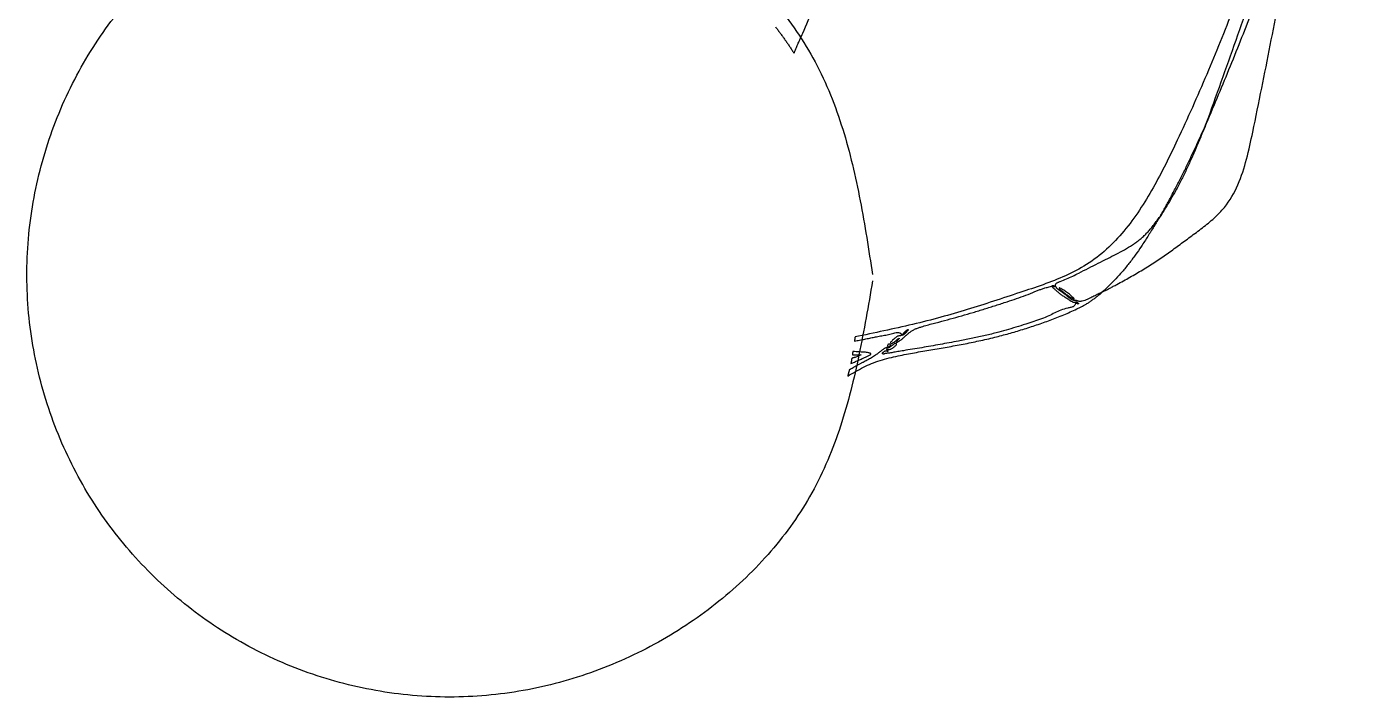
# Model space of a CAD drawing. Extents: x 2 to 169, y 20 to 147.
# Drawn here: x 63.4 to 168.4, y 20.5 to 73.3 of the extents above; entities that cross this region are included whole.
import ezdxf

# ---------------------------------------------------------------- set-up
doc = ezdxf.new("R2010")
doc.units = 0
doc.layers.add('Layer_1', color=7, linetype='CONTINUOUS')

msp = doc.modelspace()

# ---------------------------------------------------------------- linework, layer by layer
at = {"layer": 'Layer_1', "color": 7}
for p, q in [((144.590917, 52.722225), (144.590951, 52.722217)), ((149.135349, 53.001908), (149.135349, 53.001625)), ((132.701038, 49.454783), (132.701038, 49.454783)), ((128.317848, 47.457006), (129.024033, 47.464513)), ((128.357356, 47.718513), (128.357356, 47.718772)), ((131.221647, 48.29257), (131.221627, 48.29257))]:
    msp.add_line(p, q, dxfattribs=at)
for points, knots in [([(123.731325, 71.203477), (123.755297, 71.262556), (123.803243, 71.380715), (123.87557, 71.557786), (123.948463, 71.733912), (124.022322, 71.908921), (124.097216, 72.08277), (124.173625, 72.256313), (124.251646, 72.429494), (124.330598, 72.602612), (124.987222, 74.039931), (126.114323, 76.791765), (127.589175, 80.893622), (129.143351, 85.377625), (130.940364, 90.191805), (133.212086, 95.287627), (135.832763, 99.919817), (138.760019, 104.003808), (142.054897, 107.284999), (145.024148, 108.900246), (146.977591, 109.421005), (147.754057, 109.584891), (148.564469, 109.724066), (149.40451, 109.847529), (150.273089, 109.954619), (151.263909, 110.055801), (152.378117, 110.144453), (153.615515, 110.220345), (154.622716, 110.271909), (155.398739, 110.310464), (155.94318, 110.339458), (156.448261, 110.370433), (156.913992, 110.404248), (157.341147, 110.434099), (157.699259, 110.453671), (157.987911, 110.463406), (158.206269, 110.476996), (158.456109, 110.51062), (158.732394, 110.588057), (159.023274, 110.724498), (159.284806, 110.908017), (159.506629, 111.133654), (159.680668, 111.392957), (159.79579, 111.677187), (159.842844, 111.974405), (159.833507, 112.269476), (159.756564, 112.660096), (159.541868, 113.122045), (159.167714, 113.608676), (158.684139, 114.121156), (158.139857, 114.691957), (157.52947, 115.307466), (156.885179, 115.914585), (156.191429, 116.505939), (155.443325, 117.085703), (154.83836, 117.516987), (154.396721, 117.8177), (154.137043, 117.995227), (153.910774, 118.15482), (153.715025, 118.301603), (153.530586, 118.439386), (153.369854, 118.553226), (153.234893, 118.644654), (153.165242, 118.697951), (153.088134, 118.773665), (153.218199, 118.85158), (153.366612, 118.843546), (153.64611, 118.860286), (153.96762, 118.858344), (154.322187, 118.852221), (154.651548, 118.832163), (154.995108, 118.804813), (155.363497, 118.766067), (155.871694, 118.69608), (156.500422, 118.566068), (157.232619, 118.341232), (157.929502, 118.055263), (158.595105, 117.714977), (159.225863, 117.322006), (159.82886, 116.866436), (160.391853, 116.345444), (160.917709, 115.771682), (161.50148, 115.049606), (162.132705, 114.174453), (162.793292, 113.138162), (163.402448, 112.075531), (163.970505, 110.994761), (164.492751, 109.895712), (164.96922, 108.766352), (165.392973, 107.606318), (165.770752, 106.420587), (166.054217, 105.413461), (166.267393, 104.592974), (166.417276, 103.961311), (166.54089, 103.364776), (166.638116, 102.803882), (166.712246, 102.279785), (166.772386, 101.722695), (166.813488, 101.132733), (166.838482, 100.51076), (166.852187, 99.900443), (166.862113, 99.302157), (166.863657, 98.715947), (166.852825, 98.158125), (166.827531, 97.629056), (166.789821, 97.129102), (166.735859, 96.614547), (166.663079, 96.08612), (166.575107, 95.543598), (166.482953, 95.02113), (166.392326, 94.517926), (166.292485, 94.036251), (166.177941, 93.594337), (166.046378, 93.194404), (165.904756, 92.835851), (165.727169, 92.455798), (165.505791, 92.059853), (165.247905, 91.645971), (164.332151, 90.219699), (162.995595, 87.623942), (161.507834, 83.779683), (160.033285, 79.428242), (158.299255, 74.66785), (156.215569, 69.488901), (154.119587, 64.796018), (152.073865, 60.602756), (149.850452, 57.1494), (147.390485, 54.838393), (145.093098, 53.648929), (143.320123, 52.962338), (141.416591, 52.335591), (139.433512, 51.67702), (137.368844, 51.015882), (135.24823, 50.393683), (133.05629, 49.842674), (130.798506, 49.338708), (129.287077, 49.022326), (128.530686, 48.863994)], [0, 0, 0, 0, 0.191273, 0.382546, 0.573819, 0.763113, 0.952407, 1.141699, 1.331966, 1.522236, 1.712513, 6.072573, 10.436636, 14.788724, 20.309932, 25.848254, 31.50859, 36.247569, 40.885141, 45.362857, 46.152699, 46.946921, 47.742733, 48.619197, 49.493891, 50.367981, 51.606925, 52.846772, 54.087043, 54.632471, 55.177712, 55.722674, 56.150524, 56.578574, 57.007269, 57.226348, 57.445025, 57.663381, 57.981548, 58.301574, 58.622849, 58.934839, 59.245597, 59.554015, 59.846978, 60.141724, 60.435349, 61.036416, 61.648134, 62.270586, 63.149773, 64.014374, 64.870798, 65.804806, 66.747909, 67.709332, 68.033156, 68.350784, 68.653074, 68.863548, 69.085186, 69.34212, 69.460042, 69.563228, 69.629994, 69.716344, 69.895929, 70.115277, 70.536643, 70.869089, 71.176778, 71.526863, 71.902846, 72.287911, 73.065548, 73.825892, 74.582457, 75.322477, 76.066022, 76.809159, 77.586239, 78.363748, 79.142056, 80.370728, 81.598698, 82.827204, 84.044271, 85.260759, 86.476573, 87.720156, 88.964418, 90.209081, 90.858449, 91.507514, 92.156486, 92.685733, 93.215026, 93.744161, 94.366373, 94.988797, 95.611429, 96.197754, 96.783884, 97.369976, 97.871328, 98.372708, 98.873903, 99.423208, 99.97271, 100.522638, 101.014803, 101.506571, 101.998082, 102.383424, 102.768903, 103.153947, 103.641026, 104.128705, 104.616787, 108.725838, 112.852825, 116.976293, 122.50887, 128.049787, 133.719294, 137.926464, 142.037566, 145.991508, 147.861491, 149.768294, 151.691194, 153.8731, 156.03717, 158.194721, 160.501868, 162.816067, 165.13441, 165.13441, 165.13441, 165.13441]), ([(156.162412, 65.668868), (156.557298, 66.763758), (157.346805, 68.952802), (158.515328, 72.240024), (159.630563, 75.471334), (160.680705, 78.652502), (161.692755, 81.78053), (162.597164, 84.563937), (163.405667, 86.994693), (164.20612, 89.032503), (164.941497, 90.45277), (165.48208, 91.298152), (165.706974, 91.648939), (165.903208, 91.973751), (166.066096, 92.274472), (166.198509, 92.548582), (166.316342, 92.829944), (166.417072, 93.118556), (166.50456, 93.412132), (166.606884, 93.799612), (166.7214, 94.281458), (166.839852, 94.860153), (166.94187, 95.446687), (167.028185, 96.039376), (167.10105, 96.6326), (167.160372, 97.200127), (167.209696, 97.746081), (167.237096, 98.288205), (167.230669, 98.819403), (167.200421, 99.320095), (167.225231, 99.772892), (167.430335, 100.084201), (167.665886, 100.192604), (167.835331, 100.231668), (168.09131, 100.24978), (168.38817, 99.892208), (168.276323, 99.294223), (168.196217, 98.85551), (168.151175, 98.608835)], [0, 0, 0, 0, 3.491769, 6.981194, 10.466149, 13.74653, 17.031082, 20.329096, 22.526792, 24.715219, 26.892229, 27.308644, 27.725421, 28.142314, 28.446746, 28.751097, 29.055202, 29.361327, 29.667676, 29.973991, 30.563521, 31.153219, 31.745797, 32.349293, 32.949852, 33.538711, 34.061128, 34.594163, 35.166749, 35.652359, 36.103216, 36.506911, 36.686341, 36.868044, 37.031721, 37.427372, 38.019074, 38.779125, 38.779125, 38.779125, 38.779125]), ([(129.904171, 53.2729), (129.572585, 51.333424), (128.914666, 47.485203), (127.530706, 41.833093), (125.338103, 36.519884), (122.030321, 31.858717), (117.910267, 27.912054), (113.106287, 24.672964), (107.783846, 22.264799), (102.09939, 20.79293), (96.255653, 20.331415), (90.419786, 20.925721), (84.767783, 22.51899), (79.523133, 25.040077), (74.855609, 28.410157), (70.867197, 32.475469), (67.587468, 37.203329), (65.164667, 42.489965), (63.677209, 48.171123), (63.194154, 54.026751), (63.765451, 59.874428), (65.338405, 65.532509), (67.84065, 70.782009), (71.1913, 75.459875), (75.240563, 79.464581), (79.958375, 82.763896), (85.240444, 85.205616), (90.91583, 86.713474), (96.759994, 87.219717), (102.596105, 86.670123), (108.257721, 85.112713), (113.543243, 82.624565), (118.297832, 79.313402), (122.357907, 75.305062), (125.595022, 70.594544), (127.707261, 65.248878), (129.005834, 59.576541), (129.605652, 55.718837), (129.907956, 53.774581)], [0, 0, 0, 0, 5.902316, 11.711111, 17.428664, 23.02941, 28.725246, 34.45853, 40.330222, 46.165726, 51.987584, 57.822881, 63.671415, 69.518699, 75.188317, 80.856886, 86.5238, 92.365477, 98.211311, 104.055401, 109.899491, 115.745324, 121.586999, 127.253913, 132.922484, 138.592104, 144.439388, 150.287921, 156.123218, 161.945074, 167.780577, 173.652267, 179.385552, 185.081388, 190.682132, 196.399685, 202.20848, 208.110798, 208.110798, 208.110798, 208.110798]), ([(149.135349, 53.001481), (149.476178, 53.190357), (150.157141, 53.567723), (151.167911, 54.149409), (152.146527, 54.755786), (153.083674, 55.401345), (153.994337, 56.068263), (154.919326, 56.759462), (155.868066, 57.454884), (156.789977, 58.203672), (157.828535, 59.261523), (158.727428, 60.841961), (159.369868, 62.87941), (159.914284, 65.438998), (160.528333, 68.430611), (161.202662, 71.83515), (161.842746, 75.15398), (162.462926, 78.415365), (163.068367, 81.628294), (163.4712, 83.77574), (163.672907, 84.851013)], [0, 0, 0, 0, 1.168986, 2.335585, 3.498332, 4.621592, 5.748513, 6.884466, 8.085775, 9.277193, 10.44506, 12.513656, 14.652243, 16.836461, 20.361847, 23.815037, 27.248151, 30.50187, 33.774496, 37.056579, 37.056579, 37.056579, 37.056579]), ([(163.672907, 84.851013), (163.42577, 84.208968), (162.931494, 82.924872), (162.193038, 80.997566), (161.425333, 78.97532), (160.632928, 76.856495), (159.802708, 74.646129), (158.944861, 72.417371), (158.043385, 70.176688), (157.108658, 67.920251), (156.477799, 66.419096), (156.162355, 65.668484)], [0, 0, 0, 0, 2.063899, 4.12782, 6.1918, 8.55307, 10.914262, 13.275219, 15.717329, 18.159703, 20.602306, 20.602306, 20.602306, 20.602306]), ([(122.263953, 73.298813), (122.320682, 73.2229), (122.434139, 73.071074), (122.603542, 72.842755), (122.771375, 72.613285), (122.936838, 72.382102), (123.099915, 72.149234), (123.260593, 71.914699), (123.418856, 71.678526), (123.575497, 71.44127), (123.679382, 71.282742), (123.731325, 71.203477)], [0, 0, 0, 0, 0.284306, 0.568605, 0.852899, 1.137183, 1.421474, 1.70576, 1.990055, 2.274353, 2.558658, 2.558658, 2.558658, 2.558658]), ([(156.162355, 65.668484), (156.033476, 65.355598), (155.775702, 64.729791), (155.383212, 63.793342), (154.992074, 62.891433), (154.598594, 62.026048), (154.197617, 61.200359), (153.787825, 60.424983), (153.367813, 59.701994), (152.951225, 59.024176), (152.667864, 58.575664), (152.526148, 58.351351)], [0, 0, 0, 0, 1.015168, 2.030451, 3.046083, 3.964272, 4.882168, 5.799418, 6.594545, 7.390124, 8.186112, 8.186112, 8.186112, 8.186112]), ([(152.526204, 58.351732), (152.667107, 58.604205), (152.948898, 59.109126), (153.367152, 59.868925), (153.783599, 60.646749), (154.192883, 61.445297), (154.596069, 62.26374), (154.992965, 63.097461), (155.385143, 63.9455), (155.775411, 64.806455), (156.033411, 65.381397), (156.162412, 65.668868)], [0, 0, 0, 0, 0.867389, 1.734692, 2.60191, 3.51416, 4.426521, 5.338909, 6.284208, 7.229469, 8.174735, 8.174735, 8.174735, 8.174735]), ([(147.996408, 52.405307), (147.884764, 52.349617), (147.66163, 52.238314), (147.326764, 52.072632), (147.040148, 51.933142), (146.801624, 51.819326), (146.606459, 51.738342), (146.439365, 51.687483), (146.305229, 51.660672), (146.207948, 51.653277), (146.129475, 51.663262), (146.072809, 51.682817), (146.033522, 51.698895), (145.995698, 51.713884), (145.958846, 51.725616), (145.923181, 51.733007), (145.890994, 51.734745), (145.86326, 51.731627), (145.839861, 51.72775), (145.773211, 51.717392), (145.65498, 51.740439), (145.515569, 51.831055), (145.355278, 51.967976), (145.164893, 52.127722), (144.939462, 52.304056), (144.729939, 52.452364), (144.538231, 52.577899), (144.387436, 52.706617), (144.316962, 52.839528), (144.303617, 52.932433), (144.304259, 52.9778), (144.315791, 53.024641), (144.344962, 53.067735), (144.387198, 53.104133), (144.44398, 53.139963), (144.513095, 53.17438), (144.593494, 53.206026), (144.814182, 53.283348), (145.170653, 53.426885), (145.655903, 53.652402), (146.230799, 53.939323), (146.897258, 54.276808), (147.655123, 54.663517), (148.380864, 55.032822), (149.076807, 55.382678), (149.733184, 55.732163), (150.244931, 56.039604), (150.616637, 56.292352), (150.859545, 56.472582), (151.104457, 56.674119), (151.346912, 56.900983), (151.586127, 57.152166), (151.82323, 57.426016), (152.058659, 57.721036), (152.294705, 58.034759), (152.449052, 58.246087), (152.52623, 58.351757)], [0, 0, 0, 0, 0.374286, 0.748062, 1.120824, 1.330571, 1.54086, 1.754183, 1.853283, 1.950755, 2.045814, 2.087809, 2.130303, 2.173182, 2.20983, 2.246186, 2.282199, 2.305944, 2.329766, 2.35338, 2.508148, 2.674309, 2.848422, 3.140689, 3.41977, 3.706836, 3.910326, 4.107586, 4.29679, 4.342821, 4.388301, 4.432197, 4.48553, 4.541276, 4.598503, 4.686598, 4.772468, 4.857556, 5.388132, 5.924291, 6.462527, 7.31561, 8.165417, 9.014992, 9.758518, 10.502184, 11.245472, 11.547985, 11.850392, 12.152566, 12.499008, 12.845804, 13.192708, 13.585375, 13.97789, 14.370448, 14.370448, 14.370448, 14.370448]), ([(152.526148, 58.351351), (152.366872, 58.088154), (152.0483, 57.561725), (151.56239, 56.776749), (151.076166, 56.025549), (150.584749, 55.312152), (150.084211, 54.641042), (149.572301, 54.019588), (149.048336, 53.451112), (148.527032, 52.923598), (148.173302, 52.577854), (147.996351, 52.404898)], [0, 0, 0, 0, 0.922915, 1.845948, 2.769501, 3.607116, 4.444307, 5.280423, 6.021241, 6.762828, 7.505137, 7.505137, 7.505137, 7.505137]), ([(128.481207, 48.537776), (128.549249, 48.551062), (128.685327, 48.577632), (128.889428, 48.617475), (129.091487, 48.656905), (129.291532, 48.695907), (129.489512, 48.735071), (129.681838, 48.774236), (129.868357, 48.813785), (130.049262, 48.851734), (130.308843, 48.902919), (130.649281, 48.957111), (131.070677, 49.027767), (131.410319, 49.109188), (131.664546, 49.193408), (131.847776, 49.23095), (131.994078, 49.211424), (132.087115, 49.170068), (132.134898, 49.137024), (132.162863, 49.09704), (132.169839, 49.059487), (132.168023, 49.02876), (132.160637, 49.001232), (132.150559, 48.978052), (132.139062, 48.960619), (132.123103, 48.948039), (132.103069, 48.945716), (132.082791, 48.948753), (132.038232, 48.957747), (131.967076, 48.952999), (131.881361, 48.91766), (131.794345, 48.864316), (131.700273, 48.800164), (131.595269, 48.71264), (131.492079, 48.618578), (131.402533, 48.52116), (131.324396, 48.45336), (131.329803, 48.370264), (131.364831, 48.359974), (131.385907, 48.356011), (131.420528, 48.354912), (131.466142, 48.367104), (131.514896, 48.399326), (131.567409, 48.443433), (131.630266, 48.490499), (131.700131, 48.540677), (131.762538, 48.588227), (131.816145, 48.637365), (131.872011, 48.685619), (131.921924, 48.719462), (131.964086, 48.743596), (131.981656, 48.751985), (132.006161, 48.762768), (131.995989, 48.731671), (131.97317, 48.712067), (131.921341, 48.64734), (131.854423, 48.562777), (131.792718, 48.500037), (131.762126, 48.405692), (131.848438, 48.443693), (131.909388, 48.478191), (132.048069, 48.564919), (132.205028, 48.677414), (132.377921, 48.828255), (132.530154, 48.974268), (132.689486, 49.116043), (132.86119, 49.252857), (133.055828, 49.384179), (133.274811, 49.495464), (133.512575, 49.5879), (133.823621, 49.687995), (134.207214, 49.799348), (134.663576, 49.920654), (135.269743, 50.076531), (136.022649, 50.277906), (136.92078, 50.529957), (137.817093, 50.792828), (138.711648, 51.066009), (139.604127, 51.348686), (140.44299, 51.623278), (141.229228, 51.887778), (141.962352, 52.14821), (142.534052, 52.36825), (142.946599, 52.538293), (143.205311, 52.639326), (143.437026, 52.716585), (143.641823, 52.769189), (143.817454, 52.815003), (143.9589, 52.861234), (144.063494, 52.90496), (144.144367, 52.918854), (144.205466, 52.892245), (144.238525, 52.861995), (144.25389, 52.845958), (144.255489, 52.826956), (144.244858, 52.820511), (144.235495, 52.817272), (144.218456, 52.813959), (144.1942, 52.814953), (144.165439, 52.828684), (144.135964, 52.84932), (144.102507, 52.869882), (144.072573, 52.8891), (144.041838, 52.885553), (144.03698, 52.868297), (144.035852, 52.855147), (144.037376, 52.828567), (144.050398, 52.791256), (144.084172, 52.753185), (144.172261, 52.681067), (144.304442, 52.564933), (144.479376, 52.407559), (144.67019, 52.248528), (144.890832, 52.1002), (145.139047, 51.949568), (145.353617, 51.81161), (145.526497, 51.686484), (145.669058, 51.606539), (145.787983, 51.593888), (145.853538, 51.612122), (145.879417, 51.619012), (145.907346, 51.623139), (145.936863, 51.620521), (145.966191, 51.612116), (145.993848, 51.599512), (146.019449, 51.582959), (146.044436, 51.562798), (146.069311, 51.542275), (146.093362, 51.522961), (146.11298, 51.504676), (146.117025, 51.483336), (146.109751, 51.472231), (146.103612, 51.466029), (146.09154, 51.457755), (146.068339, 51.457524), (146.04342, 51.472031), (146.01859, 51.488964), (145.991608, 51.50253), (145.962724, 51.510715), (145.936017, 51.514162), (145.912014, 51.515693), (145.892297, 51.514105), (145.875768, 51.506557), (145.86759, 51.492535), (145.863527, 51.477775), (145.847782, 51.395828), (145.745232, 51.254562), (145.510381, 51.181763), (145.161003, 51.118513), (144.726119, 50.986321), (144.243664, 50.759445), (143.750675, 50.50618), (143.197334, 50.278994), (142.585895, 50.067464), (141.911657, 49.855308), (141.187635, 49.628924), (140.414009, 49.396817), (139.571533, 49.16347), (138.653479, 48.942993), (137.660138, 48.733088), (136.514742, 48.511077), (135.22058, 48.270509), (133.778387, 48.017413), (132.743639, 47.847625), (132.117431, 47.749374), (131.899499, 47.714111), (131.694664, 47.678579), (131.503577, 47.642291), (131.326695, 47.610614), (131.176571, 47.589235), (131.052816, 47.577939), (130.953794, 47.564892), (130.870771, 47.544144), (130.806096, 47.520421), (130.757034, 47.508419), (130.717746, 47.517098), (130.696257, 47.533781), (130.685231, 47.546218), (130.673904, 47.566682), (130.68234, 47.60132), (130.713131, 47.631473), (130.74778, 47.66059), (130.780264, 47.689846), (130.810526, 47.716428), (130.842253, 47.738187), (130.877071, 47.753751), (130.913341, 47.764766), (130.9487, 47.771544), (130.982561, 47.77476), (131.016295, 47.771201), (131.047203, 47.759048), (131.074078, 47.743946), (131.094818, 47.731135), (131.115406, 47.733135), (131.120653, 47.744457), (131.122856, 47.753319), (131.124251, 47.769423), (131.118073, 47.792522), (131.096446, 47.815067), (131.069267, 47.834662), (131.041335, 47.855038), (131.016372, 47.877207), (131.011467, 47.902685), (131.018223, 47.916417), (131.023639, 47.923515), (131.034702, 47.933788), (131.060543, 47.934892), (131.087896, 47.916976), (131.132785, 47.886467), (131.207435, 47.866821), (131.297525, 47.88902), (131.383078, 47.929949), (131.472244, 47.976209), (131.565579, 48.037763), (131.652208, 48.110276), (131.727178, 48.187533), (131.787852, 48.256798), (131.782606, 48.328391), (131.754205, 48.349037), (131.738114, 48.357259), (131.713614, 48.364274), (131.67968, 48.359548), (131.643893, 48.338539), (131.604903, 48.307999), (131.560268, 48.273805), (131.510803, 48.236749), (131.46106, 48.199601), (131.410255, 48.161097), (131.357048, 48.121581), (131.305865, 48.085586), (131.257146, 48.053876), (131.21007, 48.030191), (131.165951, 48.018955), (131.12802, 48.019544), (131.096835, 48.02273), (131.062545, 48.025954), (131.025224, 48.02506), (130.985676, 48.019224), (130.934491, 48.005743), (130.873629, 47.979081), (130.806007, 47.936999), (130.734683, 47.884449), (130.657828, 47.82505), (130.575356, 47.759345), (130.482456, 47.684954), (130.377704, 47.603097), (130.260217, 47.514815), (130.12935, 47.421337), (129.983947, 47.324725), (129.823804, 47.225741), (129.660582, 47.131029), (129.494821, 47.039861), (129.327167, 46.951191), (129.185072, 46.877788), (129.069252, 46.818296), (128.98001, 46.772137), (128.879121, 46.71903), (128.767085, 46.658031), (128.643942, 46.589118), (128.512473, 46.514348), (128.372396, 46.434245), (128.223688, 46.34886), (128.124603, 46.291853), (128.075061, 46.26335)], [0, 0, 0, 0, 0.207983, 0.415943, 0.623859, 0.825596, 1.027376, 1.229308, 1.41441, 1.59937, 1.783839, 2.20808, 2.633363, 3.065759, 3.253558, 3.437211, 3.622646, 3.683501, 3.741701, 3.795316, 3.824302, 3.854755, 3.886956, 3.909303, 3.930344, 3.949235, 3.967989, 3.98881, 4.010793, 4.104287, 4.196622, 4.286601, 4.41026, 4.537804, 4.696555, 4.827876, 4.937227, 4.998863, 5.018441, 5.040858, 5.064047, 5.121535, 5.178884, 5.238069, 5.327391, 5.414266, 5.496248, 5.562406, 5.632624, 5.716467, 5.746529, 5.772142, 5.786783, 5.800904, 5.839702, 5.891448, 6.041099, 6.152956, 6.197948, 6.248172, 6.342475, 6.454035, 6.716344, 6.932916, 7.138435, 7.349958, 7.572283, 7.796726, 8.0531, 8.307295, 8.561304, 9.03316, 9.505427, 9.97788, 10.910829, 11.843467, 12.776301, 13.712964, 14.649427, 15.58478, 16.36092, 17.137982, 17.918649, 18.198326, 18.476618, 18.751792, 18.930374, 19.110766, 19.296506, 19.375602, 19.451635, 19.535598, 19.563041, 19.586312, 19.601906, 19.61051, 19.62097, 19.63204, 19.662306, 19.69181, 19.726193, 19.770455, 19.809214, 19.833864, 19.845313, 19.859199, 19.87406, 19.924676, 19.973957, 20.024779, 20.266415, 20.50147, 20.730887, 21.010846, 21.2979, 21.602216, 21.77546, 21.93851, 22.088895, 22.11553, 22.142436, 22.169259, 22.199751, 22.230502, 22.260414, 22.290602, 22.321684, 22.356711, 22.387259, 22.414541, 22.436023, 22.444398, 22.453369, 22.462208, 22.487701, 22.51683, 22.547785, 22.578075, 22.606893, 22.63739, 22.658733, 22.678928, 22.696542, 22.710427, 22.725975, 22.742481, 22.960699, 23.198758, 23.461788, 24.031492, 24.552318, 25.060242, 25.693778, 26.344501, 27.000939, 27.814163, 28.620289, 29.423921, 30.436419, 31.452163, 32.469539, 33.936495, 35.40111, 36.862156, 37.082171, 37.302716, 37.52445, 37.705824, 37.886214, 38.063532, 38.160478, 38.259004, 38.362983, 38.416103, 38.466025, 38.512786, 38.529925, 38.546948, 38.562583, 38.598188, 38.6424, 38.690899, 38.734167, 38.773497, 38.811699, 38.849047, 38.887429, 38.925191, 38.956907, 38.989186, 39.0259, 39.055628, 39.081574, 39.099273, 39.107433, 39.11699, 39.126914, 39.155637, 39.185155, 39.218703, 39.256236, 39.289394, 39.31662, 39.325455, 39.334638, 39.343392, 39.369973, 39.403128, 39.440302, 39.533281, 39.622946, 39.712673, 39.818082, 39.923894, 40.047623, 40.155365, 40.249136, 40.316358, 40.333773, 40.352271, 40.370583, 40.409414, 40.450615, 40.493904, 40.558083, 40.619258, 40.679332, 40.744329, 40.810502, 40.878143, 40.932039, 40.984768, 41.03572, 41.066587, 41.098087, 41.129811, 41.169833, 41.209727, 41.249481, 41.328329, 41.407889, 41.488015, 41.594021, 41.699289, 41.804344, 41.951065, 42.098093, 42.24519, 42.433473, 42.621696, 42.809902, 42.999543, 43.189194, 43.378861, 43.479342, 43.579814, 43.680277, 43.821377, 43.962493, 44.103617, 44.275106, 44.446581, 44.61805, 44.61805, 44.61805, 44.61805]), ([(144.590951, 52.722217), (144.591704, 52.716368), (144.593202, 52.70475), (144.596141, 52.687596), (144.604572, 52.654485), (144.634987, 52.609301), (144.692319, 52.565293), (144.768388, 52.517495), (144.852606, 52.455257), (144.943274, 52.379464), (145.040495, 52.297898), (145.150645, 52.215915), (145.270254, 52.132573), (145.37679, 52.059263), (145.469125, 51.992664), (145.5571, 51.933866), (145.634735, 51.890478), (145.701077, 51.857034), (145.735863, 51.843668), (145.785138, 51.821981), (145.759917, 51.911795), (145.683723, 51.958322), (145.563134, 52.092561), (145.414138, 52.218038), (145.24728, 52.341584), (145.096851, 52.439112), (144.952242, 52.54052), (144.801993, 52.635754), (144.690729, 52.689952), (144.62995, 52.711982), (144.623778, 52.714137), (144.617988, 52.716064), (144.612631, 52.717894), (144.607639, 52.719378), (144.60299, 52.72046), (144.598694, 52.721077), (144.594838, 52.721779), (144.592234, 52.722037), (144.590934, 52.722166)], [0, 0, 0, 0, 0.017689, 0.035141, 0.052193, 0.119939, 0.192514, 0.268188, 0.389479, 0.506224, 0.622723, 0.770123, 0.917923, 1.060122, 1.157943, 1.259785, 1.3762, 1.42855, 1.474888, 1.505379, 1.543483, 1.661285, 1.809445, 2.062565, 2.25295, 2.430069, 2.600672, 2.78265, 2.963525, 2.970056, 2.976594, 2.983135, 2.988361, 2.993575, 2.998755, 3.002661, 3.006591, 3.010508, 3.010508, 3.010508, 3.010508]), ([(147.996351, 52.404898), (148.0342, 52.424445), (148.109897, 52.46354), (148.223407, 52.52225), (148.340615, 52.583047), (148.461476, 52.646021), (148.585976, 52.711199), (148.716195, 52.779692), (148.852112, 52.851534), (148.993757, 52.92667), (149.088152, 52.976828), (149.135349, 53.001908)], [0, 0, 0, 0, 0.127795, 0.255589, 0.383382, 0.523909, 0.664439, 0.80497, 0.965308, 1.125647, 1.285988, 1.285988, 1.285988, 1.285988]), ([(127.950807, 45.778029), (128.154391, 45.899112), (128.560793, 46.14082), (129.180679, 46.482874), (129.826809, 46.785991), (130.506824, 47.025126), (131.210311, 47.215588), (132.11166, 47.415365), (133.207171, 47.626284), (134.495342, 47.848068), (135.771725, 48.063725), (137.034042, 48.294265), (138.280577, 48.547535), (139.478897, 48.824401), (140.626849, 49.128369), (141.725346, 49.452701), (142.812664, 49.805123), (143.888719, 50.183082), (144.948356, 50.597505), (145.718987, 50.940515), (146.212323, 51.180968), (146.43869, 51.297559), (146.665423, 51.423531), (146.890754, 51.561441), (147.114385, 51.710886), (147.336648, 51.871505), (147.557336, 52.042911), (147.777941, 52.222805), (147.92358, 52.344468), (147.996408, 52.405307)], [0, 0, 0, 0, 0.710594, 1.418509, 2.123329, 2.848889, 3.577811, 4.30863, 5.618115, 6.924294, 8.229951, 9.501527, 10.773698, 12.045645, 13.190591, 14.335715, 15.481341, 16.619283, 17.756752, 18.893865, 19.148547, 19.403144, 19.65766, 19.9265, 20.19545, 20.46438, 20.748998, 21.03362, 21.318306, 21.318306, 21.318306, 21.318306]), ([(132.701038, 49.454783), (132.701892, 49.451254), (132.703581, 49.444266), (132.705575, 49.433832), (132.706879, 49.416437), (132.698374, 49.391516), (132.676815, 49.365431), (132.647702, 49.336579), (132.61654, 49.301995), (132.583682, 49.262377), (132.549563, 49.222031), (132.511762, 49.18207), (132.471444, 49.143207), (132.433808, 49.110039), (132.398473, 49.081846), (132.363166, 49.054739), (132.330641, 49.027887), (132.301197, 49.004838), (132.282054, 48.988202), (132.259948, 48.988093), (132.255904, 49.000882), (132.25459, 49.011259), (132.255106, 49.03057), (132.263508, 49.056487), (132.285146, 49.082736), (132.314054, 49.109696), (132.344833, 49.143577), (132.37756, 49.183351), (132.411458, 49.22377), (132.449184, 49.262813), (132.489885, 49.301224), (132.528656, 49.336405), (132.564431, 49.369247), (132.598536, 49.397967), (132.629578, 49.419541), (132.656803, 49.434313), (132.678768, 49.444805), (132.693608, 49.451448), (132.701041, 49.454775)], [0, 0, 0, 0, 0.010892, 0.021566, 0.031853, 0.062949, 0.09704, 0.132866, 0.185952, 0.236578, 0.287293, 0.344433, 0.401505, 0.455248, 0.494856, 0.537103, 0.588745, 0.621494, 0.648968, 0.665514, 0.674426, 0.685597, 0.697613, 0.73185, 0.764893, 0.798539, 0.850564, 0.901968, 0.95311, 1.008752, 1.06472, 1.120982, 1.165816, 1.210402, 1.254673, 1.278907, 1.303254, 1.327684, 1.327684, 1.327684, 1.327684]), ([(128.530612, 48.863999), (128.528833, 48.85191), (128.525274, 48.82773), (128.519907, 48.791465), (128.514539, 48.755201), (128.509093, 48.718949), (128.503614, 48.682701), (128.498082, 48.646461), (128.492494, 48.610229), (128.486874, 48.574002), (128.483126, 48.549851), (128.481252, 48.537776)], [0, 0, 0, 0, 0.03666, 0.07332, 0.10998, 0.146637, 0.183297, 0.219958, 0.256617, 0.293278, 0.329938, 0.329938, 0.329938, 0.329938]), ([(129.024033, 47.464493), (129.002051, 47.456128), (128.958241, 47.439457), (128.893218, 47.413779), (128.81183, 47.379291), (128.715315, 47.331826), (128.597026, 47.277501), (128.487367, 47.24327), (128.392616, 47.226091), (128.3234, 47.208698), (128.272677, 47.171806), (128.258103, 47.123144), (128.254103, 47.079334), (128.251998, 47.033693), (128.245989, 46.988982), (128.237499, 46.945942), (128.228309, 46.903545), (128.220098, 46.860809), (128.212489, 46.817634), (128.207627, 46.788704), (128.20519, 46.774206)], [0, 0, 0, 0, 0.070557, 0.140622, 0.209727, 0.335658, 0.463251, 0.599928, 0.678772, 0.751935, 0.814126, 0.854631, 0.899798, 0.946556, 0.991498, 1.035004, 1.078132, 1.121643, 1.165547, 1.209651, 1.209651, 1.209651, 1.209651]), ([(128.205207, 46.774206), (128.299548, 46.812837), (128.484897, 46.888735), (128.75366, 47.001454), (128.983032, 47.102637), (129.180112, 47.19689), (129.368043, 47.29019), (129.535761, 47.3691), (129.67444, 47.439427), (129.749159, 47.472787), (129.799674, 47.53927), (129.741449, 47.574102), (129.685199, 47.591954), (129.576359, 47.619181), (129.440175, 47.644903), (129.278088, 47.662271), (129.095104, 47.672118), (128.877799, 47.685099), (128.621057, 47.70135), (128.446032, 47.712741), (128.357356, 47.718513)], [0, 0, 0, 0, 0.305826, 0.600854, 0.874358, 1.057691, 1.256473, 1.502629, 1.618156, 1.714146, 1.766461, 1.810208, 1.878392, 1.957063, 2.140444, 2.297011, 2.444786, 2.690399, 2.949994, 3.216582, 3.216582, 3.216582, 3.216582]), ([(128.357356, 47.718772), (128.355925, 47.70907), (128.353063, 47.689669), (128.348746, 47.660573), (128.34444, 47.63148), (128.340076, 47.602393), (128.335698, 47.573308), (128.331285, 47.544225), (128.326836, 47.515148), (128.322361, 47.486076), (128.319369, 47.466696), (128.317873, 47.457006)], [0, 0, 0, 0, 0.029422, 0.058833, 0.088243, 0.117653, 0.147069, 0.176483, 0.2059, 0.235314, 0.264728, 0.264728, 0.264728, 0.264728]), ([(131.221627, 48.29257), (131.213369, 48.291575), (131.196929, 48.289594), (131.172553, 48.284948), (131.15013, 48.27725), (131.130551, 48.265963), (131.114242, 48.252021), (131.101552, 48.235243), (131.093611, 48.2163), (131.089775, 48.196593), (131.089555, 48.176492), (131.092667, 48.156667), (131.098525, 48.137485), (131.105781, 48.120045), (131.113532, 48.104103), (131.122439, 48.090064), (131.132785, 48.078742), (131.143948, 48.070416), (131.155027, 48.06496), (131.167772, 48.062189), (131.181573, 48.064503), (131.19512, 48.070775), (131.209631, 48.080225), (131.225011, 48.091898), (131.24074, 48.105921), (131.256075, 48.121491), (131.271344, 48.138646), (131.286142, 48.158031), (131.298611, 48.177791), (131.308687, 48.197426), (131.31503, 48.216812), (131.315565, 48.236064), (131.309327, 48.252938), (131.299676, 48.26682), (131.28568, 48.27934), (131.266713, 48.287698), (131.244462, 48.291372), (131.229339, 48.2922), (131.221661, 48.292621)], [0, 0, 0, 0, 0.024952, 0.049671, 0.074327, 0.095679, 0.11709, 0.1383, 0.158155, 0.178171, 0.198175, 0.218156, 0.238132, 0.2582, 0.274776, 0.291266, 0.307911, 0.320469, 0.332841, 0.344728, 0.35896, 0.373896, 0.389275, 0.410836, 0.431767, 0.452431, 0.476372, 0.50062, 0.525505, 0.546377, 0.566705, 0.586276, 0.602809, 0.619786, 0.636594, 0.658512, 0.680877, 0.703945, 0.703945, 0.703945, 0.703945]), ([(128.075027, 46.263282), (128.070532, 46.245282), (128.061543, 46.209282), (128.048035, 46.155291), (128.03446, 46.101315), (128.020746, 46.047374), (128.006944, 45.993455), (127.993052, 45.939561), (127.979027, 45.885703), (127.964943, 45.83186), (127.955519, 45.795973), (127.950807, 45.778029)], [0, 0, 0, 0, 0.055659, 0.111314, 0.166968, 0.222628, 0.278286, 0.333939, 0.389594, 0.445248, 0.500905, 0.500905, 0.500905, 0.500905])]:
    msp.add_open_spline(points, degree=3, knots=knots, dxfattribs=at)

doc.saveas('drawing.dxf')
